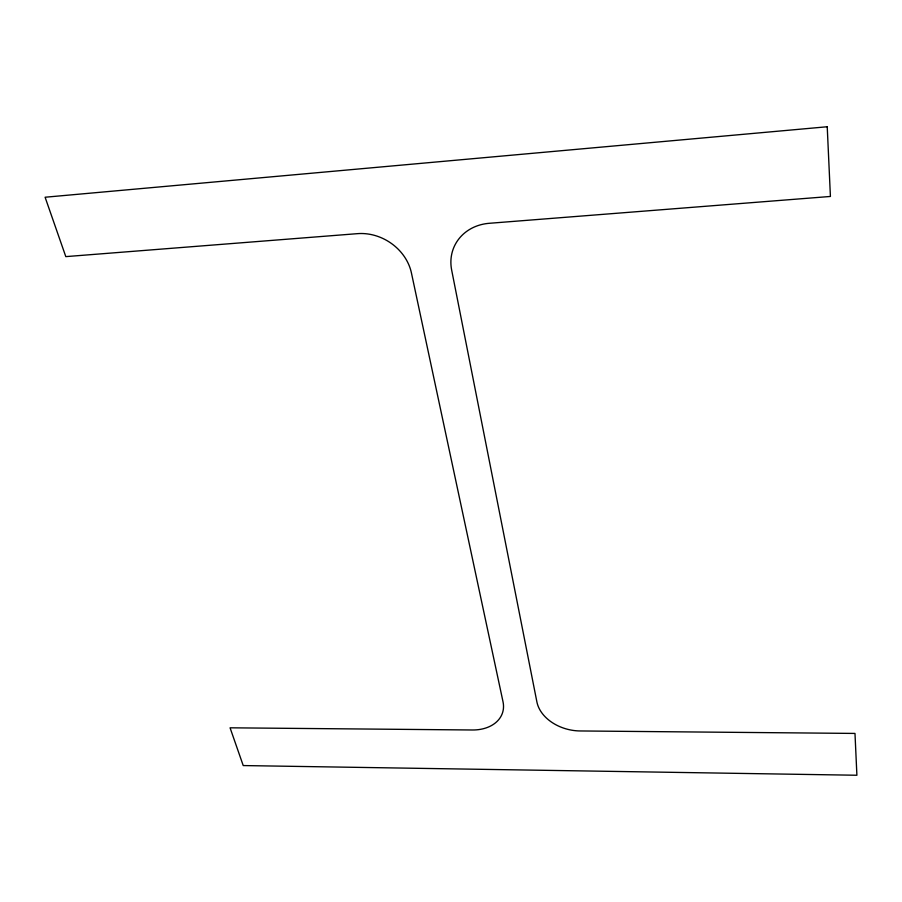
<?xml version="1.0" encoding="UTF-8"?>
<svg xmlns="http://www.w3.org/2000/svg" width="902" height="902" viewBox="0 0 902 902"><rect width="100%" height="100%" fill="white"/><g stroke="black" fill="none" stroke-linecap="round" stroke-linejoin="round"><path stroke-width="1.35" d="M827.224 126.754L45.1 197.234L65.801 256.619L357.564 233.652A46.588 39.744 32 0 1 411.413 272.878L503.023 701.79A38.335 27.691 17 0 1 472.4 729.989L230.066 727.813L243.224 765.561L856.9 775.246L854.983 733.427L580.178 730.958A39.203 28.65 13.2 0 1 536.893 701.925L451.654 270.025A47.254 41.943 24.5 0 1 489.234 223.301L830.415 196.456L827.224 126.754"/></g></svg>
